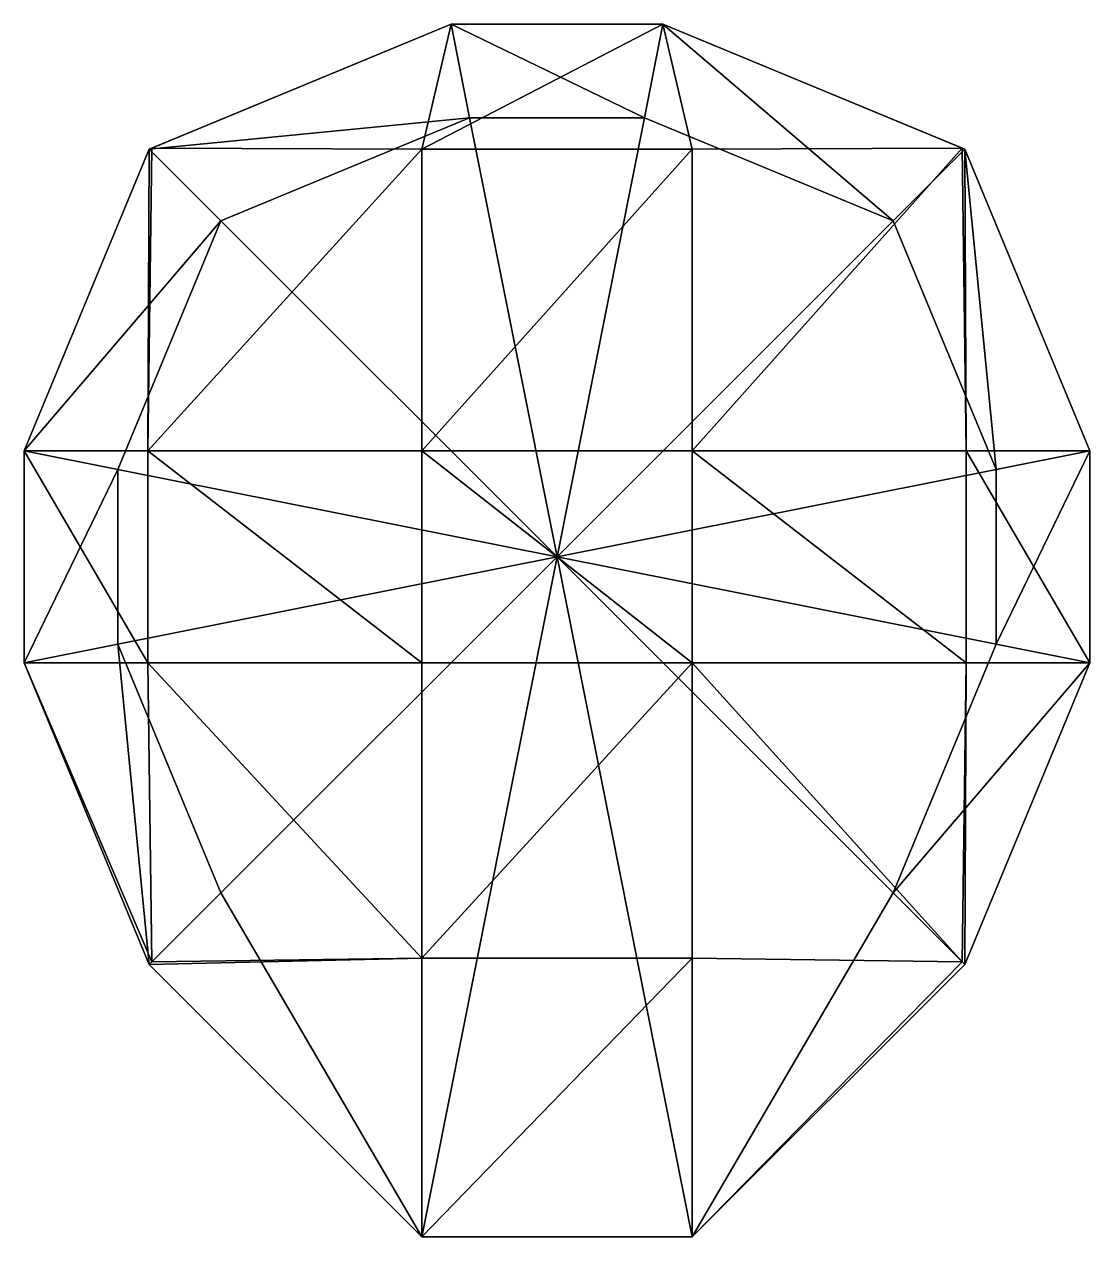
# Model space of a CAD drawing. Extents: x -0.66 to 0.66, y -0.84 to 0.66.
import ezdxf

# ---------------------------------------------------------------- set-up
doc = ezdxf.new("R2010")
doc.units = 0
doc.layers.add('GEM', color=15, linetype='CONTINUOUS')

msp = doc.modelspace()

# ---------------------------------------------------------------- linework, layer by layer
at = {"layer": 'GEM', "color": 0}
for points in [[(-0.107865, 0.542274, -0.528609), (-0.503376, 0.503376, -0.270042), (-0.130823, 0.657692, -0.270042)], [(-0.130823, 0.657692, -0.270042), (-0.503376, 0.503376, -0.270042), (-0.503376, 0.503376, -0.225899)], [(-0.130823, 0.657692, -0.270042), (-0.503376, 0.503376, -0.225899), (-0.500015, 0.504767, -0.223627)], [(-0.130823, 0.657692, -0.270042), (-0.500015, 0.504767, -0.223627), (-0.130823, 0.657692, -0.223627)], [(-0.130823, 0.657692, -0.223627), (-0.500015, 0.504767, -0.223627), (-0.166993, 0.503375, -0.029895)], [(0.130823, 0.657692, -0.223627), (-0.130823, 0.657692, -0.223627), (-0.166993, 0.503375, -0.029895)], [(0.130823, 0.657692, -0.223627), (-0.166993, 0.503375, -0.029895), (0.166993, 0.503375, -0.029895)], [(0.107865, 0.542274, -0.528609), (-0.107865, 0.542274, -0.528609), (-0.130823, 0.657692, -0.270042)], [(0.107865, 0.542274, -0.528609), (-0.130823, 0.657692, -0.270042), (0.130823, 0.657692, -0.270042)], [(0.130823, 0.657692, -0.270042), (-0.130823, 0.657692, -0.270042), (-0.130823, 0.657692, -0.223627)], [(0.130823, 0.657692, -0.270042), (-0.130823, 0.657692, -0.223627), (0.130823, 0.657692, -0.223627)], [(0.415038, 0.415038, -0.528609), (0.107865, 0.542274, -0.528609), (0.130823, 0.657692, -0.270042)], [(0.415038, 0.415038, -0.528609), (0.130823, 0.657692, -0.270042), (0.503376, 0.503376, -0.270042)], [(0.503376, 0.503376, -0.270042), (0.130823, 0.657692, -0.270042), (0.130823, 0.657692, -0.223627)], [(0.503376, 0.503376, -0.270042), (0.130823, 0.657692, -0.223627), (0.500015, 0.504767, -0.223627)], [(0.500015, 0.504767, -0.223627), (0.130823, 0.657692, -0.223627), (0.166993, 0.503375, -0.029895)], [(-0.107865, 0.542274, -0.528609), (-0.415038, 0.415038, -0.528609), (-0.503376, 0.503376, -0.270042)], [(0, 0, -1), (-0.415038, 0.415038, -0.528609), (-0.107865, 0.542274, -0.528609)], [(0.107865, 0.542274, -0.528609), (0, 0, -1), (-0.107865, 0.542274, -0.528609)], [(0.415038, 0.415038, -0.528609), (0, 0, -1), (0.107865, 0.542274, -0.528609)], [(-0.415038, 0.415038, -0.528609), (-0.657692, 0.130823, -0.270042), (-0.503376, 0.503376, -0.270042)], [(-0.503376, 0.503376, -0.270042), (-0.657692, 0.130823, -0.270042), (-0.657692, 0.130823, -0.225899)], [(-0.503376, 0.503376, -0.270042), (-0.657692, 0.130823, -0.225899), (-0.503376, 0.503376, -0.225899)], [(-0.503376, 0.503376, -0.225899), (-0.657692, 0.130823, -0.225899), (-0.504938, 0.130847, -0.101198)], [(-0.503376, 0.503376, -0.225899), (-0.504938, 0.130847, -0.101198), (-0.500015, 0.504767, -0.223627)], [(-0.166993, 0.503375, -0.029895), (-0.500015, 0.504767, -0.223627), (-0.504938, 0.130847, -0.101198)], [(-0.166993, 0.503375, -0.029895), (-0.504938, 0.130847, -0.101198), (-0.166976, 0.130847, 0.094934)], [(0.166993, 0.503375, -0.029895), (-0.166993, 0.503375, -0.029895), (-0.166976, 0.130847, 0.094934)], [(0.166993, 0.503375, -0.029895), (-0.166976, 0.130847, 0.094934), (0.166976, 0.130847, 0.094934)], [(0.500015, 0.504767, -0.223627), (0.166993, 0.503375, -0.029895), (0.166976, 0.130847, 0.094934)], [(0.500015, 0.504767, -0.223627), (0.166976, 0.130847, 0.094934), (0.504938, 0.130847, -0.101198)], [(0.542274, 0.107865, -0.528609), (0.415038, 0.415038, -0.528609), (0.503376, 0.503376, -0.270042)], [(0.503376, 0.503376, -0.270042), (0.500015, 0.504767, -0.223627), (0.503376, 0.503376, -0.225899)], [(0.503376, 0.503376, -0.225899), (0.500015, 0.504767, -0.223627), (0.504938, 0.130847, -0.101198)], [(0.542274, 0.107865, -0.528609), (0.503376, 0.503376, -0.270042), (0.657692, 0.130823, -0.270042)], [(0.657692, 0.130823, -0.270042), (0.503376, 0.503376, -0.270042), (0.503376, 0.503376, -0.225899)], [(0.657692, 0.130823, -0.270042), (0.503376, 0.503376, -0.225899), (0.657692, 0.130823, -0.225899)], [(0.503376, 0.503376, -0.225899), (0.504938, 0.130847, -0.101198), (0.657692, 0.130823, -0.225899)], [(-0.415038, 0.415038, -0.528609), (-0.542274, 0.107865, -0.528609), (-0.657692, 0.130823, -0.270042)], [(-0.415038, 0.415038, -0.528609), (0, 0, -1), (-0.542274, 0.107865, -0.528609)], [(0, 0, -1), (0.415038, 0.415038, -0.528609), (0.542274, 0.107865, -0.528609)], [(-0.657692, 0.130823, -0.225899), (-0.504938, -0.130847, -0.101198), (-0.504938, 0.130847, -0.101198)], [(-0.542274, 0.107865, -0.528609), (-0.657692, -0.130823, -0.270042), (-0.657692, 0.130823, -0.270042)], [(-0.657692, 0.130823, -0.270042), (-0.657692, -0.130823, -0.270042), (-0.657692, -0.130823, -0.225899)], [(-0.657692, 0.130823, -0.270042), (-0.657692, -0.130823, -0.225899), (-0.657692, 0.130823, -0.225899)], [(-0.657692, 0.130823, -0.225899), (-0.657692, -0.130823, -0.225899), (-0.504938, -0.130847, -0.101198)], [(-0.504938, 0.130847, -0.101198), (-0.504938, -0.130847, -0.101198), (-0.166976, -0.130847, 0.094934)], [(-0.504938, 0.130847, -0.101198), (-0.166976, -0.130847, 0.094934), (-0.166976, 0.130847, 0.094934)], [(0.166976, -0.130847, 0.094934), (0.166976, 0.130847, 0.094934), (-0.166976, 0.130847, 0.094934)], [(0.166976, -0.130847, 0.094934), (-0.166976, 0.130847, 0.094934), (-0.166976, -0.130847, 0.094934)], [(0.504938, -0.130847, -0.101198), (0.504938, 0.130847, -0.101198), (0.166976, 0.130847, 0.094934)], [(0.504938, -0.130847, -0.101198), (0.166976, 0.130847, 0.094934), (0.166976, -0.130847, 0.094934)], [(0.657692, -0.130823, -0.225899), (0.657692, 0.130823, -0.225899), (0.504938, 0.130847, -0.101198)], [(0.657692, -0.130823, -0.225899), (0.504938, 0.130847, -0.101198), (0.504938, -0.130847, -0.101198)], [(0.542274, -0.107865, -0.528609), (0.542274, 0.107865, -0.528609), (0.657692, 0.130823, -0.270042)], [(0.542274, -0.107865, -0.528609), (0.657692, 0.130823, -0.270042), (0.657692, -0.130823, -0.270042)], [(0.657692, -0.130823, -0.270042), (0.657692, 0.130823, -0.270042), (0.657692, 0.130823, -0.225899)], [(0.657692, -0.130823, -0.270042), (0.657692, 0.130823, -0.225899), (0.657692, -0.130823, -0.225899)], [(-0.542274, 0.107865, -0.528609), (-0.542274, -0.107865, -0.528609), (-0.657692, -0.130823, -0.270042)], [(-0.542274, 0.107865, -0.528609), (0, 0, -1), (-0.542274, -0.107865, -0.528609)], [(0, 0, -1), (0.542274, 0.107865, -0.528609), (0.542274, -0.107865, -0.528609)], [(0, 0, -1), (-0.415038, -0.415038, -0.528609), (-0.542274, -0.107865, -0.528609)], [(-0.415038, -0.415038, -0.528609), (0, 0, -1), (-0.167031, -0.83972, -0.270042)], [(-0.167031, -0.83972, -0.270042), (0, 0, -1), (0.167031, -0.83972, -0.270042)], [(0, 0, -1), (0.415038, -0.415038, -0.528609), (0.167031, -0.83972, -0.270042)], [(0.415038, -0.415038, -0.528609), (0, 0, -1), (0.542274, -0.107865, -0.528609)], [(-0.542274, -0.107865, -0.528609), (-0.503376, -0.503376, -0.270042), (-0.657692, -0.130823, -0.270042)], [(-0.542274, -0.107865, -0.528609), (-0.415038, -0.415038, -0.528609), (-0.503376, -0.503376, -0.270042)], [(0.415038, -0.415038, -0.528609), (0.542274, -0.107865, -0.528609), (0.657692, -0.130823, -0.270042)], [(-0.657692, -0.130823, -0.270042), (-0.503376, -0.503376, -0.270042), (-0.503376, -0.503376, -0.225899)], [(-0.657692, -0.130823, -0.270042), (-0.503376, -0.503376, -0.225899), (-0.657692, -0.130823, -0.225899)], [(-0.657692, -0.130823, -0.225899), (-0.503376, -0.503376, -0.225899), (-0.500077, -0.500077, -0.222091)], [(-0.657692, -0.130823, -0.225899), (-0.500077, -0.500077, -0.222091), (-0.504938, -0.130847, -0.101198)], [(-0.504938, -0.130847, -0.101198), (-0.500077, -0.500077, -0.222091), (-0.166993, -0.49588, -0.027383)], [(-0.504938, -0.130847, -0.101198), (-0.166993, -0.49588, -0.027383), (-0.166976, -0.130847, 0.094934)], [(-0.166993, -0.49588, -0.027383), (0.166993, -0.49588, -0.027383), (0.166976, -0.130847, 0.094934)], [(-0.166993, -0.49588, -0.027383), (0.166976, -0.130847, 0.094934), (-0.166976, -0.130847, 0.094934)], [(0.500077, -0.500077, -0.222091), (0.504938, -0.130847, -0.101198), (0.166976, -0.130847, 0.094934)], [(0.500077, -0.500077, -0.222091), (0.166976, -0.130847, 0.094934), (0.166993, -0.49588, -0.027383)], [(0.415038, -0.415038, -0.528609), (0.657692, -0.130823, -0.270042), (0.503376, -0.503376, -0.270042)], [(0.503376, -0.503376, -0.225899), (0.504938, -0.130847, -0.101198), (0.500077, -0.500077, -0.222091)], [(0.503376, -0.503376, -0.270042), (0.657692, -0.130823, -0.270042), (0.657692, -0.130823, -0.225899)], [(0.503376, -0.503376, -0.270042), (0.657692, -0.130823, -0.225899), (0.503376, -0.503376, -0.225899)], [(0.503376, -0.503376, -0.225899), (0.657692, -0.130823, -0.225899), (0.504938, -0.130847, -0.101198)], [(-0.415038, -0.415038, -0.528609), (-0.167031, -0.83972, -0.270042), (-0.503376, -0.503376, -0.270042)], [(0.167031, -0.83972, -0.270042), (0.415038, -0.415038, -0.528609), (0.503376, -0.503376, -0.270042)], [(-0.503376, -0.503376, -0.225899), (-0.167031, -0.83972, -0.225899), (-0.166993, -0.49588, -0.027383)], [(-0.503376, -0.503376, -0.225899), (-0.166993, -0.49588, -0.027383), (-0.500077, -0.500077, -0.222091)], [(-0.503376, -0.503376, -0.270042), (-0.167031, -0.83972, -0.270042), (-0.167031, -0.83972, -0.225899)], [(-0.503376, -0.503376, -0.270042), (-0.167031, -0.83972, -0.225899), (-0.503376, -0.503376, -0.225899)], [(-0.167031, -0.83972, -0.225899), (0.167031, -0.83972, -0.225899), (0.166993, -0.49588, -0.027383)], [(-0.167031, -0.83972, -0.225899), (0.166993, -0.49588, -0.027383), (-0.166993, -0.49588, -0.027383)], [(0.167031, -0.83972, -0.225899), (0.500077, -0.500077, -0.222091), (0.166993, -0.49588, -0.027383)], [(0.167031, -0.83972, -0.225899), (0.503376, -0.503376, -0.225899), (0.500077, -0.500077, -0.222091)], [(0.167031, -0.83972, -0.270042), (0.503376, -0.503376, -0.270042), (0.503376, -0.503376, -0.225899)], [(0.167031, -0.83972, -0.270042), (0.503376, -0.503376, -0.225899), (0.167031, -0.83972, -0.225899)], [(-0.167031, -0.83972, -0.270042), (0.167031, -0.83972, -0.270042), (0.167031, -0.83972, -0.225899)], [(-0.167031, -0.83972, -0.270042), (0.167031, -0.83972, -0.225899), (-0.167031, -0.83972, -0.225899)]]:
    msp.add_3dface(points, dxfattribs=at)

doc.saveas('drawing.dxf')
